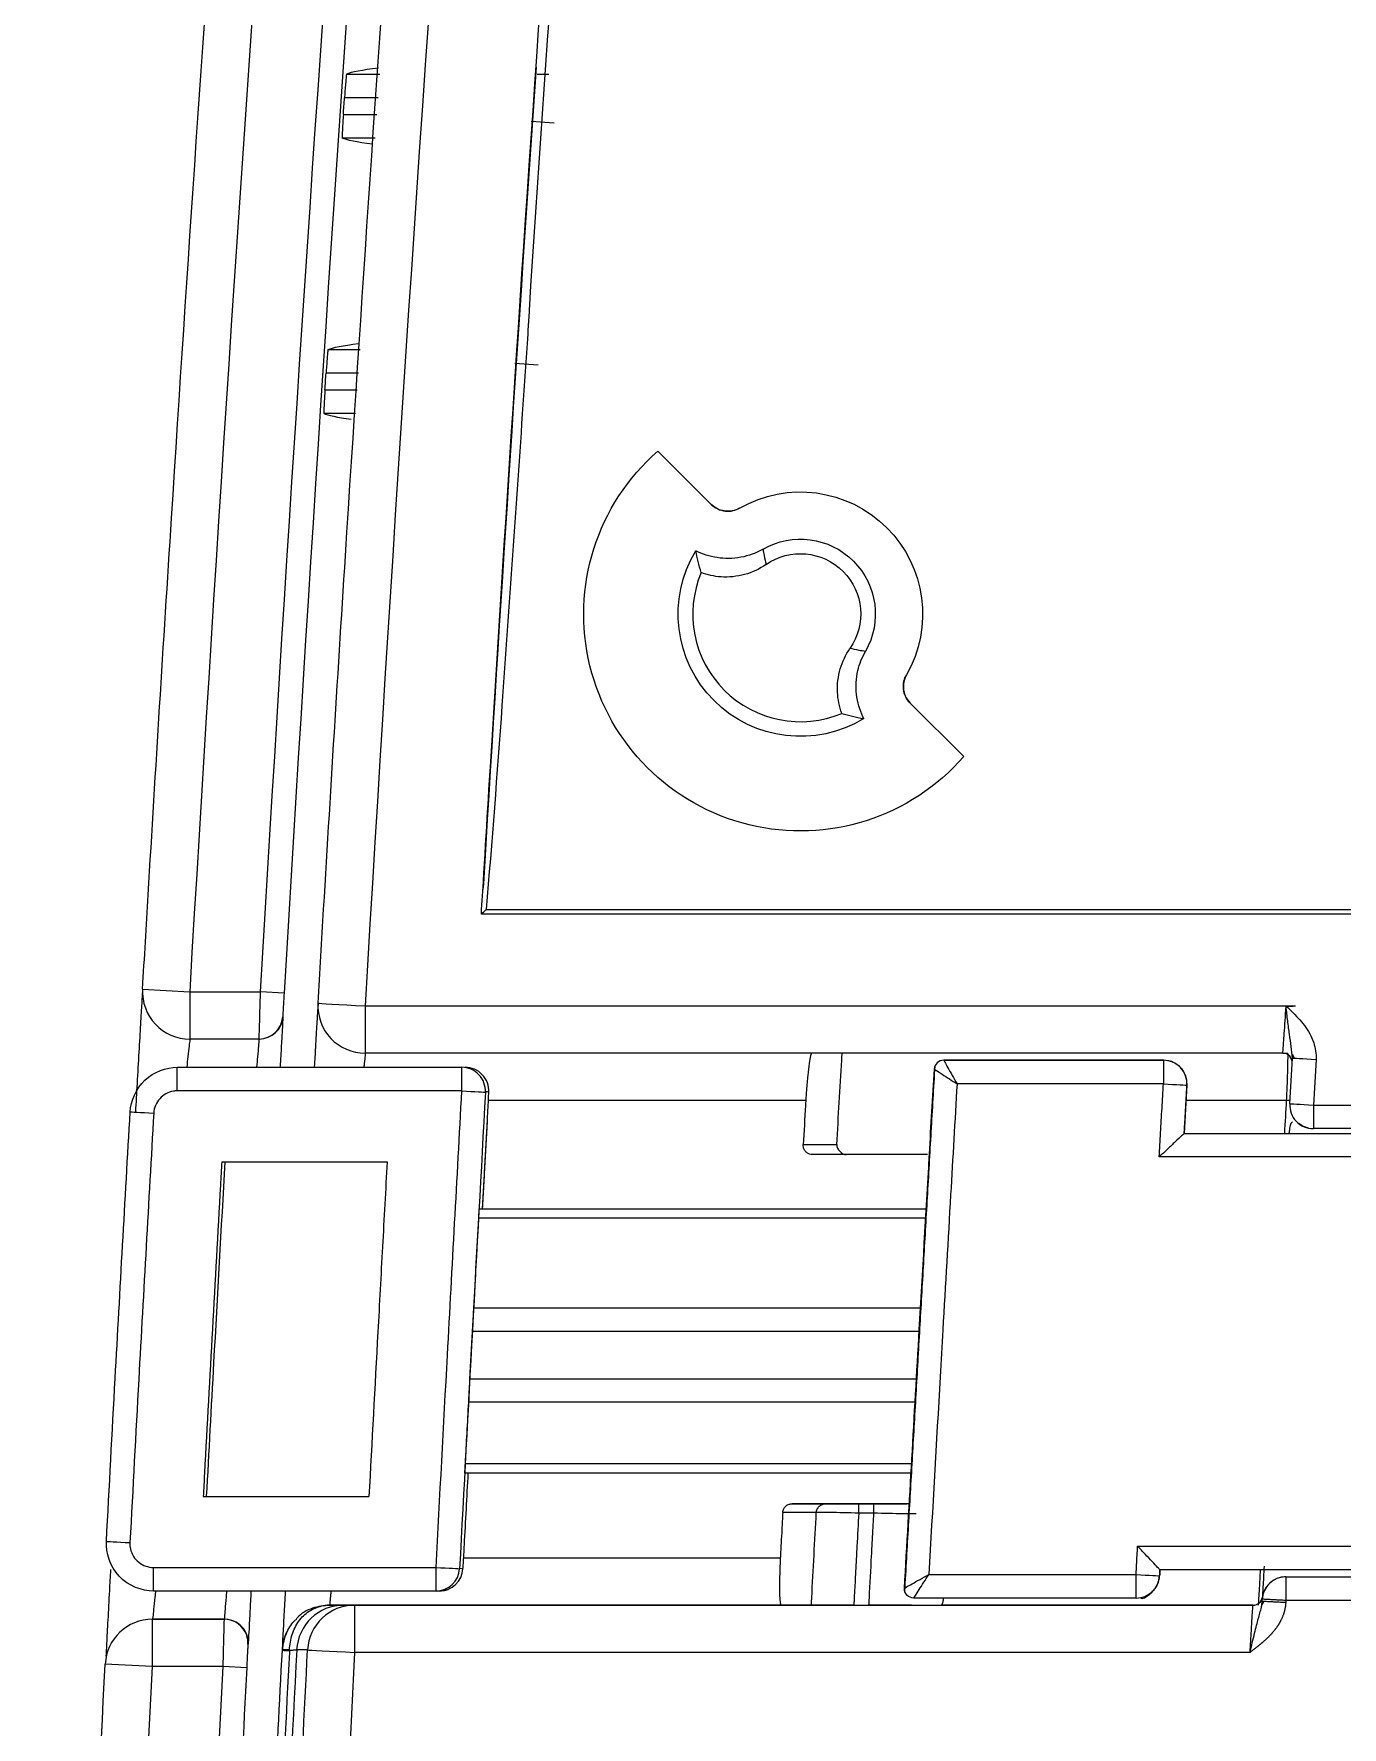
# Model space of a CAD drawing. Header units: millimetres. Extents: x 28 to 3046, y 8 to 3716.
# Drawn here: x 1564.96 to 1592.7, y 1263.14 to 1299.03 of the extents above; entities that cross this region are included whole.
import ezdxf

# ---------------------------------------------------------------- set-up
doc = ezdxf.new("R2010")
doc.units = ezdxf.units.MM
doc.layers.add('1LINE', color=7, linetype='CONTINUOUS')

msp = doc.modelspace()

# ---------------------------------------------------------------- linework, layer by layer
at = {"layer": '1LINE', "linetype": 'Continuous'}
for p, q in [((1571.592, 1298.177), (1572.297, 1298.177)), ((1575.634, 1298.177), (1575.883, 1298.177)), ((1572.261, 1297.678), (1571.548, 1297.678)), ((1571.524, 1297.322), (1572.235, 1297.322)), ((1575.504, 1297.18), (1575.992, 1297.147)), ((1572.199, 1296.822), (1571.499, 1296.822)), ((1571.199, 1292.342), (1571.878, 1292.342)), ((1575.162, 1292.049), (1575.651, 1292.017)), ((1571.842, 1291.842), (1571.157, 1291.842)), ((1571.134, 1291.486), (1571.816, 1291.486)), ((1571.781, 1290.986), (1571.11, 1290.986)), ((1578.193, 1290.19), (1579.325, 1289.059)), ((1578.193, 1290.19), (1579.324, 1289.06)), ((1583.543, 1284.845), (1584.677, 1283.713)), ((1583.544, 1284.845), (1584.677, 1283.713)), ((1567.267, 1278.786), (1568.265, 1278.727)), ((1568.265, 1278.727), (1569.767, 1278.727)), ((1568.265, 1278.727), (1568.265, 1277.727)), ((1570.267, 1278.697), (1569.767, 1278.727)), ((1571.985, 1278.427), (1591.712, 1278.427)), ((1571.985, 1278.427), (1571.985, 1277.427)), ((1569.738, 1277.727), (1568.265, 1277.727)), ((1591.442, 1277.427), (1571.985, 1277.427)), ((1591.445, 1277.427), (1591.548, 1277.427)), ((1568.002, 1277.127), (1574.035, 1277.127)), ((1568.002, 1276.627), (1568.002, 1277.127)), ((1574.035, 1276.627), (1574.035, 1277.127)), ((1584.252, 1277.277), (1588.911, 1277.277)), ((1585.549, 1277.277), (1585.227, 1277.277)), ((1588.911, 1277.277), (1586.364, 1277.277)), ((1588.911, 1277.277), (1588.911, 1276.777)), ((1574.035, 1276.627), (1568.002, 1276.627)), ((1588.911, 1276.777), (1584.535, 1276.777)), ((1589.411, 1276.748), (1589.41, 1276.748)), ((1581.328, 1276.427), (1574.6, 1276.427)), ((1591.524, 1276.427), (1589.392, 1276.427)), ((1591.59, 1276.357), (1591.591, 1276.356)), ((1591.591, 1276.356), (1591.591, 1276.356)), ((1592.09, 1276.327), (1602.242, 1276.327)), ((1592.09, 1276.327), (1592.09, 1275.827)), ((1589.351, 1275.727), (1601.542, 1275.727)), ((1602.242, 1275.827), (1592.09, 1275.827)), ((1583.207, 1275.277), (1582.884, 1275.277)), ((1601.542, 1275.227), (1588.821, 1275.227)), ((1568.946, 1275.127), (1572.451, 1275.127)), ((1574.405, 1274.127), (1583.883, 1274.127)), ((1583.871, 1273.927), (1574.393, 1273.927)), ((1574.29, 1272.027), (1583.762, 1272.027)), ((1583.735, 1271.527), (1574.262, 1271.527)), ((1574.208, 1270.527), (1583.679, 1270.527)), ((1583.648, 1270.027), (1574.181, 1270.027)), ((1574.111, 1268.727), (1583.572, 1268.727)), ((1583.56, 1268.527), (1574.1, 1268.527)), ((1568.553, 1268.027), (1572.066, 1268.027)), ((1583.523, 1267.877), (1581.04, 1267.877)), ((1582.45, 1267.877), (1582.772, 1267.877)), ((1582.45, 1267.677), (1582.45, 1267.877)), ((1582.772, 1267.677), (1582.45, 1267.677)), ((1582.772, 1267.677), (1582.772, 1267.877)), ((1588.364, 1266.977), (1601.542, 1266.977)), ((1574.074, 1266.727), (1580.788, 1266.727)), ((1567.498, 1266.527), (1573.488, 1266.527)), ((1567.498, 1266.027), (1567.498, 1266.527)), ((1573.488, 1266.027), (1573.488, 1266.527)), ((1583.936, 1266.377), (1588.332, 1266.377)), ((1588.332, 1265.877), (1588.332, 1266.377)), ((1588.831, 1266.35), (1588.831, 1266.351)), ((1601.542, 1266.477), (1588.838, 1266.477)), ((1591.507, 1266.327), (1602.242, 1266.327)), ((1591.507, 1266.327), (1591.507, 1265.827)), ((1573.488, 1266.027), (1567.498, 1266.027)), ((1588.332, 1265.877), (1583.618, 1265.877)), ((1580.805, 1265.727), (1571.231, 1265.727)), ((1571.762, 1265.727), (1590.811, 1265.727)), ((1571.762, 1265.727), (1571.762, 1264.727)), ((1582.346, 1265.727), (1582.668, 1265.727)), ((1590.812, 1265.727), (1584.209, 1265.727)), ((1590.811, 1265.727), (1590.81, 1265.727)), ((1591.507, 1265.827), (1591.504, 1265.781)), ((1602.242, 1265.827), (1591.507, 1265.827)), ((1567.473, 1265.427), (1567.473, 1264.427)), ((1567.473, 1265.427), (1569.001, 1265.427)), ((1569.007, 1265.427), (1567.479, 1265.427)), ((1567.473, 1264.427), (1566.474, 1264.479)), ((1568.975, 1264.427), (1567.473, 1264.427)), ((1569.474, 1264.401), (1568.975, 1264.427)), ((1590.747, 1264.727), (1571.762, 1264.727))]:
    msp.add_line(p, q, dxfattribs=at)
at = {"layer": '1LINE', "linetype": 'Continuous', "extrusion": (0, 0, -1)}
msp.add_arc((-1581.214, 1286.734), 1.279, 55.2833, 214.7167, dxfattribs=at)
at = {"layer": '1LINE', "linetype": 'Continuous'}
msp.add_arc((1581.214, 1286.734), 2.281, 157.3237, 292.6763, dxfattribs=at)
at = {"layer": '1LINE', "linetype": 'Continuous', "extrusion": (-3.83778e-22, -6.26758e-06, 1)}
msp.add_arc((1584.252, 1277.077, -0.008), 0.2, 90, 176.6564, dxfattribs=at)
at = {"layer": '1LINE', "linetype": 'Continuous', "extrusion": (3.83778e-22, 6.26757e-06, -1)}
msp.add_arc((-1583.618, 1266.077, 0.008), 0.2, 270, 3.246, dxfattribs=at)
at = {"layer": '1LINE', "linetype": 'Continuous', "extrusion": (0, 0, -1)}
for centre, major_axis, start_param, end_param in [((1581.214, 1286.73), (0, 4.593), 2.287607, 5.56534), ((1581.214, 1286.73), (0, 4.593), 2.287607, 5.56534), ((1581.214, 1286.732), (0, 2.591), 5.762572, 8.373684), ((1581.214, 1286.732), (0, 2.591), 5.762819, 8.373437), ((1581.214, 1286.733), (0, 1.589), 5.76205, 8.374454), ((1581.214, 1286.732), (0, 2.591), 2.59588, 5.257226)]:
    msp.add_ellipse(centre, major_axis=major_axis, ratio=1, start_param=start_param, end_param=end_param, dxfattribs=at)
at = {"layer": '1LINE', "linetype": 'Continuous'}
for centre, major_axis, ratio, start_param, end_param in [((1568.265, 1278.727), (-0.008, 1), 1, 1.503673, 3.133345), ((1571.985, 1278.427), (0.008, -1), 1, 4.645318, 6.274937), ((1571.985, 1278.427), (-0.998, 0.059), 0.000006, 0.001215, 1.570787), ((1569.738, 1278.227), (-0.004, 0.5), 1, 3.133344, 4.645469), ((1569.744, 1278.227), (-0.006, -0.5), 1, 0.011253, 1.523373), ((1591.442, 1277.227), (0.005, -0.2), 1, 1.48596, 3.11531), ((1574.035, 1276.627), (0, 0.5), 1, 4.658138, 6.283185), ((1574.107, 1276.627), (0, -0.5), 0.999964, 1.516547, 3.141593), ((1588.911, 1276.777), (-0.005, 0.5), 1, 4.643791, 6.272851), ((1592.147, 1277.295), (0.499, -0.029), 0.000006, 3.142806, 4.71237), ((1574.035, 1276.627), (0.499, -0.027), 0.000006, 4.71239, 6.282227), ((1588.911, 1276.777), (0.499, -0.029), 0.000006, 4.71239, 6.282582), ((1591.524, 1276.427), (-0.2, 0.012), 0.000006, 4.345863, 4.71239), ((1592.09, 1276.327), (0, 0.5), 1, 1.512661, 3.141593), ((1592.09, 1276.327), (0.499, -0.029), 0.000006, 3.142801, 4.71237), ((1567.503, 1276.156), (0.499, -0.029), 0.000006, 3.142795, 4.71237), ((1566.999, 1267.053), (0.499, -0.027), 0.000006, 3.142747, 4.71237), ((1573.488, 1266.527), (0.499, -0.027), 0.000006, 4.71239, 6.282227), ((1573.488, 1266.527), (0, 0.5), 1, 3.141593, 4.659159), ((1573.56, 1266.527), (0, 0.5), 0.999964, 3.141593, 4.659147), ((1588.332, 1266.377), (0.499, -0.027), 0.000006, 4.71239, 6.282578), ((1588.332, 1266.377), (-0.005, 0.5), 1, 3.131315, 4.649017), ((1591.507, 1265.827), (0, -0.5), 1, 3.141593, 4.659489), ((1591.504, 1265.827), (0, -0.5), 1, 3.369338, 4.569168), ((1591.504, 1265.827), (0, -0.5), 1, 3.141593, 3.369333), ((1590.811, 1265.927), (-0.005, 0.2), 1, 3.115253, 4.542828), ((1571.531, 1264.727), (0, -1), 0.998749, 3.141742, 4.661509), ((1571.762, 1264.727), (0, -1), 0.998749, 3.141745, 4.661517), ((1567.473, 1264.427), (0.008, -1), 1, 3.133322, 4.652317), ((1569.001, 1264.927), (0.004, -0.5), 1, 1.893212, 3.133322), ((1569.007, 1264.927), (0.006, 0.5), 1, 4.671584, 6.294468), ((1571.231, 1264.727), (-0.009, -1), 1, 4.296718, 4.668883), ((1569.001, 1264.927), (0.004, -0.5), 1, 1.510442, 1.893212), ((1570.729, 1264.745), (0.499, -0.026), 0.000541, 3.140836, 3.942181), ((1570.73, 1264.753), (-0.499, 0.026), 0.021993, 5.483323, 6.283942), ((1571.762, 1264.727), (-0.999, 0.051), 0.000006, 0.04983, 1.570788)]:
    msp.add_ellipse(centre, major_axis=major_axis, ratio=ratio, start_param=start_param, end_param=end_param, dxfattribs=at)
for points, degree in [([(1576.017, 1333.898), (1574.42, 1315.426), (1573.075, 1296.936), (1571.985, 1278.427)], 3), ([(1572.101, 1331.895), (1570.59, 1314.189), (1569.311, 1296.466), (1568.265, 1278.727)], 3), ([(1569.767, 1278.727), (1570.814, 1296.467), (1572.094, 1314.189), (1573.606, 1331.895)], 3), ([(1574.104, 1331.853), (1572.592, 1314.152), (1571.313, 1296.432), (1570.267, 1278.697)], 3), ([(1577.95, 1326.484), (1577.025, 1315.387), (1576.197, 1304.282), (1575.46, 1293.171)], 3), ([(1572.268, 1298.308), (1571.918, 1298.264), (1571.693, 1298.221), (1571.592, 1298.177)], 3), ([(1571.524, 1297.322), (1571.532, 1297.441), (1571.54, 1297.559), (1571.548, 1297.678)], 3), ([(1572.145, 1296.694), (1571.808, 1296.736), (1571.593, 1296.779), (1571.499, 1296.822)], 3), ([(1571.199, 1292.342), (1571.297, 1292.384), (1571.511, 1292.426), (1571.843, 1292.468)], 3), ([(1571.134, 1291.486), (1571.141, 1291.605), (1571.149, 1291.723), (1571.157, 1291.842)], 3), ([(1571.11, 1290.986), (1571.198, 1290.946), (1571.392, 1290.906), (1571.691, 1290.866)], 3), ([(1574.451, 1280.376), (1574.482, 1280.407), (1574.517, 1280.438), (1574.549, 1280.469)], 3), ([(1574.549, 1280.469), (1594.838, 1280.469)], 1), ([(1591.518, 1278.418), (1591.583, 1278.421), (1591.648, 1278.424), (1591.712, 1278.427)], 3), ([(1591.647, 1277.398), (1591.683, 1277.322)], 1), ([(1584.062, 1277.154), (1583.421, 1266.022)], 1), ([(1584.054, 1277.088), (1584.053, 1277.089), (1584.052, 1277.089), (1584.052, 1277.088)], 3), ([(1584.253, 1277.277), (1584.252, 1277.277), (1584.252, 1277.277), (1584.252, 1277.277)], 3), ([(1584.528, 1277.277), (1584.436, 1277.277), (1584.344, 1277.277), (1584.253, 1277.277)], 3), ([(1585.227, 1277.277), (1585.094, 1277.277), (1584.847, 1277.277), (1584.652, 1277.277), (1584.537, 1277.277), (1584.528, 1277.277)], 2), ([(1586.249, 1277.277), (1586.239, 1277.277), (1586.125, 1277.277), (1585.931, 1277.277), (1585.683, 1277.277), (1585.549, 1277.277)], 2), ([(1586.364, 1277.277), (1586.326, 1277.277), (1586.287, 1277.277), (1586.249, 1277.277)], 3), ([(1591.591, 1276.356), (1591.61, 1276.679), (1591.629, 1277.001), (1591.648, 1277.324)], 3), ([(1592.147, 1277.295), (1592.128, 1276.972), (1592.109, 1276.65), (1592.09, 1276.327)], 3), ([(1567.122, 1276.178), (1567.133, 1276.38), (1567.145, 1276.582), (1567.157, 1276.785)], 3), ([(1589.41, 1276.748), (1589.391, 1276.407), (1589.371, 1276.067), (1589.351, 1275.727)], 3), ([(1589.352, 1275.727), (1589.411, 1276.748)], 1), ([(1574.535, 1276.6), (1574.352, 1273.233), (1574.167, 1269.867), (1573.987, 1266.5)], 3), ([(1591.483, 1275.727), (1591.497, 1275.96), (1591.51, 1276.194), (1591.524, 1276.427)], 3), ([(1574.476, 1274.127), (1574.583, 1276.1)], 1), ([(1574.476, 1274.127), (1574.512, 1274.785), (1574.548, 1275.442), (1574.583, 1276.1)], 3), ([(1581.986, 1275.488), (1581.98, 1275.392), (1582.088, 1275.277), (1582.185, 1275.277)], 3), ([(1582.884, 1275.277), (1582.529, 1275.277), (1582.211, 1275.277), (1582.185, 1275.277)], 3), ([(1583.906, 1275.277), (1583.881, 1275.277), (1583.564, 1275.277), (1583.207, 1275.277)], 3), ([(1574.29, 1272.027), (1574.325, 1272.66), (1574.359, 1273.294), (1574.393, 1273.927)], 3), ([(1574.208, 1270.527), (1574.226, 1270.86), (1574.244, 1271.194), (1574.262, 1271.527)], 3), ([(1574.111, 1268.727), (1574.135, 1269.16), (1574.158, 1269.594), (1574.182, 1270.027)], 3), ([(1574.09, 1267), (1574.117, 1267.509), (1574.145, 1268.018), (1574.172, 1268.527)], 3), ([(1581.751, 1267.877), (1581.776, 1267.877), (1582.093, 1267.877), (1582.45, 1267.877)], 3), ([(1582.772, 1267.877), (1583.127, 1267.877), (1583.446, 1267.877), (1583.471, 1267.877)], 3), ([(1588.831, 1266.35), (1588.838, 1266.477)], 1), ([(1588.838, 1266.477), (1588.835, 1266.435), (1588.833, 1266.393), (1588.831, 1266.35)], 3), ([(1590.917, 1265.727), (1590.935, 1265.727), (1590.953, 1266.059), (1590.972, 1266.473)], 3), ([(1583.42, 1266.088), (1583.419, 1266.088), (1583.419, 1266.088), (1583.419, 1266.088)], 3), ([(1591.005, 1265.807), (1591.006, 1265.823), (1591.007, 1265.838), (1591.008, 1265.853)], 3), ([(1571.231, 1265.727), (1571.233, 1265.727), (1571.231, 1265.727), (1571.229, 1265.727)], 3), ([(1571.531, 1265.727), (1571.608, 1265.727), (1571.685, 1265.727), (1571.762, 1265.727)], 3), ([(1591.04, 1265.805), (1590.997, 1265.735)], 1), ([(1567.479, 1265.427), (1567.481, 1265.427), (1567.476, 1265.427), (1567.473, 1265.427)], 3), ([(1569.001, 1265.427), (1569.004, 1265.427), (1569.009, 1265.427), (1569.007, 1265.427)], 3), ([(1570.23, 1264.771), (1570.23, 1264.774), (1570.23, 1264.776), (1570.231, 1264.779)], 3), ([(1570.382, 1264.763), (1570.382, 1264.768), (1570.382, 1264.774), (1570.382, 1264.779)], 3), ([(1567.473, 1264.427), (1566.867, 1252.747), (1566.363, 1241.063), (1565.961, 1229.375)], 3), ([(1567.458, 1229.27), (1567.861, 1240.993), (1568.367, 1252.712), (1568.975, 1264.427)], 3), ([(1571.762, 1264.727), (1571.524, 1260.061), (1571.292, 1255.394), (1571.082, 1250.727)], 3)]:
    msp.add_open_spline(points, degree=degree, dxfattribs=at)
for points, degree, knots in [([(1570.987, 1278.486), (1571.026, 1279.151), (1571.066, 1279.817), (1571.265, 1283.144), (1571.43, 1285.806), (1572.279, 1299.112), (1573.043, 1309.752), (1574.237, 1324.724), (1574.596, 1329.061), (1574.97, 1333.398)], 3, [0, 0, 0, 0, 0.036325, 0.036325, 0.181625, 0.181625, 0.762861, 0.762861, 1, 1, 1, 1]), ([(1567.267, 1278.786), (1567.306, 1279.451), (1567.346, 1280.117), (1567.545, 1283.444), (1567.71, 1286.106), (1568.56, 1299.412), (1569.324, 1310.052), (1570.472, 1324.451), (1570.783, 1328.216), (1571.104, 1331.98)], 3, [0, 0, 0, 0, 0.037499, 0.037499, 0.187494, 0.187494, 0.787508, 0.787508, 1, 1, 1, 1]), ([(1574.451, 1280.376), (1574.452, 1280.407), (1574.454, 1280.438), (1574.52, 1281.514), (1574.583, 1282.558), (1575.024, 1289.736), (1575.431, 1295.867), (1576.154, 1306.082), (1576.456, 1310.167), (1577.089, 1318.397), (1577.42, 1322.541), (1577.765, 1326.684)], 3, [0, 0, 0, 0, 0.001994, 0.001994, 0.069628, 0.069628, 0.466665, 0.466665, 0.731352, 0.731352, 1, 1, 1, 1]), ([(1571.592, 1298.177), (1571.59, 1298.177), (1571.589, 1298.167), (1571.584, 1298.129), (1571.581, 1298.101), (1571.575, 1298.03), (1571.571, 1297.987), (1571.563, 1297.892), (1571.559, 1297.838), (1571.553, 1297.749), (1571.55, 1297.713), (1571.548, 1297.678)], 3, [0, 0, 0, 0, 0.215709, 0.215709, 0.431394, 0.431394, 0.647438, 0.647438, 0.863984, 0.863984, 1, 1, 1, 1]), ([(1575.611, 1298.324), (1575.233, 1292.839), (1574.877, 1287.353), (1574.523, 1281.542), (1574.504, 1281.22), (1574.484, 1280.898)], 3, [0, 0, 0, 0, 0.944514, 0.944514, 1, 1, 1, 1]), ([(1571.524, 1297.322), (1571.52, 1297.268), (1571.516, 1297.213), (1571.51, 1297.108), (1571.507, 1297.057), (1571.502, 1296.969), (1571.5, 1296.93), (1571.498, 1296.87), (1571.497, 1296.848), (1571.498, 1296.827), (1571.498, 1296.823), (1571.499, 1296.822)], 3, [0, 0, 0, 0, 0.210651, 0.210651, 0.427288, 0.427288, 0.643561, 0.643561, 0.859304, 0.859304, 1, 1, 1, 1]), ([(1575.465, 1293.171), (1575.456, 1293.038), (1575.447, 1292.904), (1575.403, 1292.239), (1575.367, 1291.707), (1575.259, 1290.111), (1575.187, 1289.047), (1575.038, 1286.919), (1574.963, 1285.855), (1574.781, 1283.35), (1574.675, 1281.908), (1574.549, 1280.469)], 3, [0, 0, 0, 0, 0.031406, 0.031406, 0.157031, 0.157031, 0.408281, 0.408281, 0.659532, 0.659532, 1, 1, 1, 1]), ([(1571.199, 1292.342), (1571.198, 1292.341), (1571.196, 1292.331), (1571.192, 1292.293), (1571.189, 1292.265), (1571.183, 1292.194), (1571.179, 1292.151), (1571.172, 1292.056), (1571.168, 1292.002), (1571.162, 1291.913), (1571.159, 1291.877), (1571.157, 1291.842)], 3, [0, 0, 0, 0, 0.215739, 0.215739, 0.431457, 0.431457, 0.647508, 0.647508, 0.864018, 0.864018, 1, 1, 1, 1]), ([(1571.134, 1291.486), (1571.13, 1291.432), (1571.127, 1291.377), (1571.12, 1291.272), (1571.118, 1291.221), (1571.113, 1291.133), (1571.111, 1291.095), (1571.109, 1291.035), (1571.109, 1291.012), (1571.109, 1290.991), (1571.11, 1290.987), (1571.11, 1290.986)], 3, [0, 0, 0, 0, 0.210604, 0.210604, 0.427191, 0.427191, 0.64344, 0.64344, 0.859203, 0.859203, 1, 1, 1, 1]), ([(1579.324, 1289.06), (1579.364, 1289.02), (1579.411, 1288.987), (1579.512, 1288.939), (1579.567, 1288.923), (1579.678, 1288.91), (1579.735, 1288.914), (1579.837, 1288.937), (1579.884, 1288.956), (1579.926, 1288.98)], 3, [0, 0, 0, 0, 0.258597, 0.258597, 0.517204, 0.517204, 0.775676, 0.775676, 1, 1, 1, 1]), ([(1579.925, 1288.979), (1579.877, 1288.952), (1579.823, 1288.932), (1579.713, 1288.912), (1579.656, 1288.911), (1579.546, 1288.928), (1579.491, 1288.946), (1579.399, 1288.995), (1579.359, 1289.025), (1579.325, 1289.059)], 3, [0, 0, 0, 0, 0.258598, 0.258598, 0.517207, 0.517207, 0.775653, 0.775653, 1, 1, 1, 1]), ([(1580.423, 1288.111), (1580.277, 1288.028), (1580.115, 1287.968), (1579.786, 1287.907), (1579.613, 1287.904), (1579.292, 1287.954), (1579.139, 1288.003), (1578.998, 1288.075)], 3, [0, 0, 0, 0, 0.340313, 0.340313, 0.680642, 0.680642, 1, 1, 1, 1]), ([(1580.423, 1288.111), (1580.429, 1288.065), (1580.437, 1288.02), (1580.457, 1287.911), (1580.47, 1287.848), (1580.486, 1287.785)], 3, [0, 0, 0, 0, 0.416379, 0.416379, 1, 1, 1, 1]), ([(1579.11, 1287.613), (1579.086, 1287.692), (1579.065, 1287.77), (1579.028, 1287.924), (1579.012, 1288), (1578.998, 1288.075)], 3, [0, 0, 0, 0, 0.506445, 0.506445, 1, 1, 1, 1]), ([(1580.486, 1287.785), (1580.348, 1287.69), (1580.192, 1287.617), (1579.869, 1287.528), (1579.698, 1287.511), (1579.388, 1287.532), (1579.244, 1287.563), (1579.11, 1287.613)], 3, [0, 0, 0, 0, 0.34983, 0.34983, 0.69999, 0.69999, 1, 1, 1, 1]), ([(1582.093, 1284.63), (1582.04, 1284.772), (1582.008, 1284.925), (1581.992, 1285.245), (1582.013, 1285.416), (1582.105, 1285.728), (1582.175, 1285.875), (1582.265, 1286.005)], 3, [0, 0, 0, 0, 0.31871, 0.31871, 0.668803, 0.668803, 1, 1, 1, 1]), ([(1582.593, 1285.942), (1582.548, 1285.949), (1582.502, 1285.956), (1582.393, 1285.976), (1582.329, 1285.99), (1582.265, 1286.005)], 3, [0, 0, 0, 0, 0.411185, 0.411185, 1, 1, 1, 1]), ([(1582.559, 1284.518), (1582.553, 1284.529), (1582.547, 1284.541), (1582.469, 1284.703), (1582.422, 1284.868), (1582.385, 1285.2), (1582.395, 1285.372), (1582.466, 1285.677), (1582.52, 1285.816), (1582.593, 1285.942)], 3, [0, 0, 0, 0, 0.026664, 0.026664, 0.364295, 0.364295, 0.704018, 0.704018, 1, 1, 1, 1]), ([(1583.543, 1284.845), (1583.504, 1284.885), (1583.47, 1284.932), (1583.422, 1285.032), (1583.406, 1285.087), (1583.394, 1285.198), (1583.397, 1285.256), (1583.421, 1285.357), (1583.439, 1285.403), (1583.463, 1285.445)], 3, [0, 0, 0, 0, 0.258832, 0.258832, 0.517688, 0.517688, 0.776196, 0.776196, 1, 1, 1, 1]), ([(1583.463, 1285.446), (1583.435, 1285.397), (1583.416, 1285.343), (1583.395, 1285.234), (1583.395, 1285.176), (1583.412, 1285.066), (1583.43, 1285.011), (1583.48, 1284.919), (1583.509, 1284.879), (1583.544, 1284.845)], 3, [0, 0, 0, 0, 0.258415, 0.258415, 0.516838, 0.516838, 0.775178, 0.775178, 1, 1, 1, 1]), ([(1582.093, 1284.63), (1582.169, 1284.607), (1582.244, 1284.587), (1582.396, 1284.55), (1582.474, 1284.534), (1582.553, 1284.519), (1582.556, 1284.518), (1582.559, 1284.518)], 3, [0, 0, 0, 0, 0.480512, 0.480512, 0.982725, 0.982725, 1, 1, 1, 1]), ([(1594.832, 1280.376), (1594.699, 1280.376), (1594.565, 1280.376), (1593.899, 1280.376), (1593.365, 1280.376), (1590.699, 1280.376), (1588.565, 1280.376), (1582.438, 1280.376), (1578.444, 1280.376), (1574.451, 1280.376)], 3, [0, 0, 0, 0, 0.019626, 0.019626, 0.098128, 0.098128, 0.412137, 0.412137, 1, 1, 1, 1]), ([(1567.157, 1276.785), (1567.17, 1277.009), (1567.183, 1277.236), (1567.207, 1277.66), (1567.219, 1277.861), (1567.239, 1278.211), (1567.248, 1278.364), (1567.262, 1278.601), (1567.267, 1278.689), (1567.272, 1278.769), (1567.273, 1278.786), (1567.273, 1278.786)], 3, [0, 0, 0, 0, 0.215323, 0.215323, 0.430706, 0.430706, 0.645977, 0.645977, 0.860912, 0.860912, 1, 1, 1, 1]), ([(1569.738, 1277.727), (1569.738, 1277.727), (1569.739, 1277.735), (1569.74, 1277.775), (1569.741, 1277.819), (1569.744, 1277.937), (1569.747, 1278.014), (1569.752, 1278.189), (1569.755, 1278.29), (1569.761, 1278.501), (1569.764, 1278.615), (1569.767, 1278.727)], 3, [0, 0, 0, 0, 0.137881, 0.137881, 0.353174, 0.353174, 0.568749, 0.568749, 0.784409, 0.784409, 1, 1, 1, 1]), ([(1570.267, 1278.697), (1570.263, 1278.641), (1570.26, 1278.585), (1570.254, 1278.479), (1570.251, 1278.428), (1570.246, 1278.341), (1570.243, 1278.303), (1570.24, 1278.243), (1570.239, 1278.222), (1570.238, 1278.202), (1570.237, 1278.198), (1570.238, 1278.197)], 3, [0, 0, 0, 0, 0.216012, 0.216012, 0.432046, 0.432046, 0.647921, 0.647921, 0.863451, 0.863451, 1, 1, 1, 1]), ([(1570.914, 1277.139), (1570.923, 1277.282), (1570.931, 1277.42), (1570.949, 1277.737), (1570.959, 1277.909), (1570.975, 1278.188), (1570.982, 1278.299), (1570.99, 1278.447), (1570.993, 1278.486), (1570.993, 1278.486)], 3, [0, 0, 0, 0, 0.183431, 0.183431, 0.455769, 0.455769, 0.727909, 0.727909, 1, 1, 1, 1]), ([(1591.442, 1277.427), (1591.444, 1277.445), (1591.448, 1277.485), (1591.473, 1277.839), (1591.498, 1278.213), (1591.511, 1278.414)], 3, [0, 0, 0, 0, 0.27672, 0.610219, 1, 1, 1, 1]), ([(1591.648, 1277.324), (1591.628, 1277.486), (1591.599, 1277.729), (1591.547, 1278.108), (1591.523, 1278.312), (1591.511, 1278.414)], 3, [0, 0, 0, 0, 0.500193, 0.750066, 1, 1, 1, 1]), ([(1591.518, 1278.418), (1591.519, 1278.417), (1591.519, 1278.417), (1591.559, 1278.388), (1591.591, 1278.351), (1591.724, 1278.221), (1591.819, 1278.122), (1591.983, 1277.902), (1592.053, 1277.779), (1592.135, 1277.536), (1592.154, 1277.414), (1592.147, 1277.295)], 3, [0, 0, 0, 0, 0.002142, 0.002142, 0.110605, 0.110605, 0.418193, 0.418193, 0.730091, 0.730091, 1, 1, 1, 1]), ([(1570.243, 1278.198), (1570.243, 1278.198), (1570.242, 1278.185), (1570.239, 1278.125), (1570.235, 1278.06), (1570.225, 1277.882), (1570.218, 1277.767), (1570.203, 1277.505), (1570.194, 1277.354), (1570.184, 1277.173), (1570.182, 1277.151), (1570.181, 1277.128)], 3, [0, 0, 0, 0, 0.170748, 0.170748, 0.434559, 0.434559, 0.698789, 0.698789, 0.963242, 0.963242, 1, 1, 1, 1]), ([(1570.238, 1278.197), (1570.238, 1278.197), (1570.238, 1278.197), (1570.239, 1278.197), (1570.24, 1278.197), (1570.243, 1278.198), (1570.245, 1278.198), (1570.243, 1278.198)], 3, [0, 0, 0, 0, 0.073533, 0.073533, 0.367663, 0.367663, 1, 1, 1, 1]), ([(1568.271, 1277.727), (1568.271, 1277.727), (1568.27, 1277.719), (1568.265, 1277.678), (1568.26, 1277.635), (1568.246, 1277.516), (1568.237, 1277.44), (1568.22, 1277.285), (1568.211, 1277.21), (1568.202, 1277.131)], 3, [0, 0, 0, 0, 0.189103, 0.189103, 0.481479, 0.481479, 0.774726, 0.774726, 1, 1, 1, 1]), ([(1569.692, 1277.131), (1569.699, 1277.21), (1569.705, 1277.285), (1569.719, 1277.44), (1569.725, 1277.516), (1569.736, 1277.635), (1569.74, 1277.678), (1569.743, 1277.719), (1569.744, 1277.727), (1569.744, 1277.727)], 3, [0, 0, 0, 0, 0.225027, 0.225027, 0.518199, 0.518199, 0.810733, 0.810733, 1, 1, 1, 1]), ([(1571.991, 1277.427), (1571.991, 1277.427), (1571.989, 1277.408), (1571.98, 1277.334), (1571.973, 1277.278), (1571.963, 1277.186), (1571.96, 1277.162), (1571.957, 1277.136)], 3, [0, 0, 0, 0, 0.429938, 0.429938, 0.860292, 0.860292, 1, 1, 1, 1]), ([(1581.457, 1277.427), (1581.449, 1277.427), (1581.44, 1277.407), (1581.42, 1277.333), (1581.41, 1277.277), (1581.39, 1277.137), (1581.379, 1277.05), (1581.36, 1276.859), (1581.351, 1276.752), (1581.337, 1276.572), (1581.332, 1276.499), (1581.328, 1276.427)], 3, [0, 0, 0, 0, 0.215489, 0.215489, 0.430946, 0.430946, 0.64683, 0.64683, 0.862773, 0.862773, 1, 1, 1, 1]), ([(1581.986, 1275.488), (1582.02, 1276.086), (1582.055, 1276.683), (1582.093, 1277.329), (1582.096, 1277.378), (1582.098, 1277.427)], 3, [0, 0, 0, 0, 0.92438, 0.92438, 1, 1, 1, 1]), ([(1591.524, 1276.427), (1591.53, 1276.566), (1591.541, 1276.839), (1591.551, 1277.17), (1591.554, 1277.387), (1591.55, 1277.414), (1591.548, 1277.427)], 3, [0, 0, 0, 0, 0.265544, 0.520689, 0.765488, 1, 1, 1, 1]), ([(1567.004, 1276.184), (1567.017, 1276.413), (1567.123, 1276.672), (1567.508, 1277.036), (1567.773, 1277.127), (1568.002, 1277.127)], 3, [0, 0, 0, 0, 0.5, 0.5, 1, 1, 1, 1]), ([(1583.42, 1266.088), (1583.525, 1267.915), (1583.63, 1269.743), (1583.806, 1272.794), (1583.876, 1274.019), (1583.948, 1275.261), (1583.949, 1275.279), (1583.984, 1275.894), (1584.019, 1276.491), (1584.054, 1277.088)], 3, [0, 0, 0, 0, 0.498313, 0.498313, 0.832246, 0.832246, 0.837073, 0.837073, 1, 1, 1, 1]), ([(1584.052, 1277.089), (1584.052, 1277.088), (1584.128, 1277.04), (1584.315, 1276.919), (1584.425, 1276.848), (1584.535, 1276.777)], 3, [0, 0, 0, 0, 0.5, 0.5, 1, 1, 1, 1]), ([(1584.252, 1277.277), (1584.257, 1277.269), (1584.267, 1277.252), (1584.359, 1277.087), (1584.466, 1276.899), (1584.535, 1276.777)], 3, [0, 0, 0, 0, 0.238611, 0.502926, 1, 1, 1, 1]), ([(1589.411, 1276.748), (1589.412, 1276.788), (1589.409, 1276.866), (1589.374, 1276.977), (1589.32, 1277.072), (1589.225, 1277.177), (1589.1, 1277.244), (1589.033, 1277.271), (1589.007, 1277.268)], 3, [0, 0, 0, 0, 0.085433, 0.176757, 0.276826, 0.38846, 0.656486, 1, 1, 1, 1]), ([(1568.002, 1276.627), (1567.975, 1276.627), (1567.947, 1276.625), (1567.865, 1276.611), (1567.811, 1276.592), (1567.713, 1276.539), (1567.668, 1276.503), (1567.593, 1276.42), (1567.562, 1276.371), (1567.519, 1276.268), (1567.506, 1276.212), (1567.503, 1276.156)], 3, [0, 0, 0, 0, 0.107505, 0.107505, 0.330629, 0.330629, 0.553753, 0.553753, 0.776876, 0.776876, 1, 1, 1, 1]), ([(1573.488, 1266.527), (1573.568, 1268.027), (1573.65, 1269.527), (1573.782, 1271.961), (1573.833, 1272.894), (1573.934, 1274.761), (1573.985, 1275.694), (1574.035, 1276.627)], 3, [0, 0, 0, 0, 0.445609, 0.445609, 0.722804, 0.722804, 1, 1, 1, 1]), ([(1584.535, 1276.777), (1584.489, 1275.994), (1584.444, 1275.211), (1584.344, 1273.473), (1584.289, 1272.518), (1584.215, 1271.231), (1584.196, 1270.898), (1584.097, 1269.169), (1584.017, 1267.773), (1583.936, 1266.377)], 3, [0, 0, 0, 0, 0.22584, 0.22584, 0.501293, 0.501293, 0.597288, 0.597288, 1, 1, 1, 1]), ([(1588.821, 1275.227), (1588.831, 1275.399), (1588.841, 1275.57), (1588.861, 1275.914), (1588.871, 1276.087), (1588.891, 1276.432), (1588.901, 1276.604), (1588.911, 1276.777)], 3, [0, 0, 0, 0, 0.332316, 0.332316, 0.666158, 0.666158, 1, 1, 1, 1]), ([(1574.606, 1276.6), (1574.588, 1276.603), (1574.567, 1276.607), (1574.533, 1276.612), (1574.537, 1276.604), (1574.535, 1276.6)], 3, [0, 0, 0, 0, 0.5, 0.5, 1, 1, 1, 1]), ([(1574.583, 1276.1), (1574.586, 1276.156), (1574.589, 1276.213), (1574.595, 1276.318), (1574.597, 1276.369), (1574.602, 1276.456), (1574.603, 1276.494), (1574.606, 1276.554), (1574.606, 1276.576), (1574.607, 1276.596), (1574.607, 1276.6), (1574.606, 1276.6)], 3, [0, 0, 0, 0, 0.215287, 0.215287, 0.430586, 0.430586, 0.645692, 0.645692, 0.860475, 0.860475, 1, 1, 1, 1]), ([(1581.328, 1276.427), (1581.326, 1276.391), (1581.324, 1276.356), (1581.306, 1276.043), (1581.29, 1275.766), (1581.274, 1275.488)], 3, [0, 0, 0, 0, 0.11336, 0.11336, 1, 1, 1, 1]), ([(1566.499, 1267.08), (1566.561, 1268.232), (1566.623, 1269.383), (1566.738, 1271.476), (1566.79, 1272.418), (1566.896, 1274.301), (1566.949, 1275.243), (1567.004, 1276.184)], 3, [0, 0, 0, 0, 0.379391, 0.379391, 0.689696, 0.689696, 1, 1, 1, 1]), ([(1567.503, 1276.156), (1567.449, 1275.214), (1567.395, 1274.273), (1567.289, 1272.39), (1567.237, 1271.449), (1567.122, 1269.356), (1567.06, 1268.205), (1566.999, 1267.053)], 3, [0, 0, 0, 0, 0.310304, 0.310304, 0.620609, 0.620609, 1, 1, 1, 1]), ([(1591.645, 1275.968), (1591.64, 1275.966), (1591.629, 1275.959), (1591.614, 1275.937), (1591.599, 1275.895), (1591.587, 1275.834), (1591.578, 1275.775), (1591.574, 1275.737), (1591.573, 1275.728)], 3, [0, 0, 0, 0, 0.103295, 0.279214, 0.472506, 0.686489, 0.92474, 1, 1, 1, 1]), ([(1591.985, 1275.838), (1591.926, 1275.851), (1591.857, 1275.879), (1591.793, 1275.925), (1591.779, 1275.937)], 3, [0, 0, 0, 0, 0.771264, 1, 1, 1, 1]), ([(1589.351, 1275.727), (1589.338, 1275.714), (1589.311, 1275.69), (1589.163, 1275.549), (1588.998, 1275.394), (1588.88, 1275.283), (1588.821, 1275.227)], 3, [0, 0, 0, 0, 0.248257, 0.498236, 0.748964, 1, 1, 1, 1]), ([(1581.474, 1275.277), (1581.452, 1275.277), (1581.429, 1275.281), (1581.386, 1275.296), (1581.366, 1275.307), (1581.331, 1275.335), (1581.316, 1275.352), (1581.292, 1275.39), (1581.283, 1275.412), (1581.274, 1275.451), (1581.273, 1275.47), (1581.274, 1275.488)], 3, [0, 0, 0, 0, 0.207955, 0.207955, 0.415924, 0.415924, 0.623665, 0.623665, 0.830917, 0.830917, 1, 1, 1, 1]), ([(1581.274, 1275.488), (1581.283, 1275.488), (1581.293, 1275.488), (1581.339, 1275.488), (1581.376, 1275.488), (1581.563, 1275.488), (1581.712, 1275.488), (1581.903, 1275.488), (1581.944, 1275.488), (1581.986, 1275.488)], 3, [0, 0, 0, 0, 0.039263, 0.039263, 0.196316, 0.196316, 0.824527, 0.824527, 1, 1, 1, 1]), ([(1582.185, 1275.277), (1582.082, 1275.277), (1581.978, 1275.277), (1581.742, 1275.277), (1581.608, 1275.277), (1581.474, 1275.277)], 3, [0, 0, 0, 0, 0.435783, 0.435783, 1, 1, 1, 1]), ([(1568.946, 1275.127), (1568.936, 1274.96), (1568.927, 1274.794), (1568.86, 1273.61), (1568.802, 1272.594), (1568.69, 1270.56), (1568.634, 1269.544), (1568.57, 1268.36), (1568.562, 1268.194), (1568.553, 1268.027)], 3, [0, 0, 0, 0, 0.070429, 0.070429, 0.500006, 0.500006, 0.929584, 0.929584, 1, 1, 1, 1]), ([(1568.625, 1268.027), (1568.676, 1268.975), (1568.728, 1269.922), (1568.858, 1272.289), (1568.938, 1273.708), (1569.019, 1275.127)], 3, [0, 0, 0, 0, 0.40037, 0.40037, 1, 1, 1, 1]), ([(1572.451, 1275.127), (1572.419, 1274.525), (1572.386, 1273.924), (1572.32, 1272.72), (1572.288, 1272.119), (1572.192, 1270.354), (1572.129, 1269.19), (1572.066, 1268.027)], 3, [0, 0, 0, 0, 0.254222, 0.254222, 0.508445, 0.508445, 1, 1, 1, 1]), ([(1574.393, 1273.927), (1574.395, 1273.949), (1574.396, 1273.972), (1574.398, 1274.014), (1574.399, 1274.035), (1574.401, 1274.07), (1574.402, 1274.085), (1574.403, 1274.109), (1574.404, 1274.117), (1574.404, 1274.125), (1574.404, 1274.127), (1574.405, 1274.127)], 3, [0, 0, 0, 0, 0.21641, 0.21641, 0.432828, 0.432828, 0.649111, 0.649111, 0.865093, 0.865093, 1, 1, 1, 1]), ([(1574.262, 1271.527), (1574.265, 1271.583), (1574.268, 1271.64), (1574.274, 1271.746), (1574.277, 1271.796), (1574.282, 1271.883), (1574.284, 1271.922), (1574.287, 1271.981), (1574.288, 1272.003), (1574.289, 1272.023), (1574.29, 1272.027), (1574.29, 1272.027)], 3, [0, 0, 0, 0, 0.215944, 0.215944, 0.431897, 0.431897, 0.647713, 0.647713, 0.863227, 0.863227, 1, 1, 1, 1]), ([(1574.181, 1270.027), (1574.181, 1270.027), (1574.182, 1270.037), (1574.183, 1270.074), (1574.185, 1270.101), (1574.189, 1270.171), (1574.191, 1270.214), (1574.196, 1270.309), (1574.199, 1270.362), (1574.204, 1270.453), (1574.206, 1270.49), (1574.208, 1270.527)], 3, [0, 0, 0, 0, 0.214543, 0.214543, 0.429077, 0.429077, 0.643746, 0.643746, 0.858716, 0.858716, 1, 1, 1, 1]), ([(1574.1, 1268.527), (1574.1, 1268.527), (1574.101, 1268.531), (1574.101, 1268.546), (1574.102, 1268.557), (1574.103, 1268.585), (1574.104, 1268.602), (1574.106, 1268.64), (1574.107, 1268.661), (1574.109, 1268.697), (1574.11, 1268.712), (1574.111, 1268.727)], 3, [0, 0, 0, 0, 0.211881, 0.211881, 0.427137, 0.427137, 0.642527, 0.642527, 0.858221, 0.858221, 1, 1, 1, 1]), ([(1580.84, 1267.688), (1580.833, 1267.567), (1580.827, 1267.447), (1580.811, 1267.143), (1580.801, 1266.96), (1580.79, 1266.76), (1580.789, 1266.743), (1580.788, 1266.727)], 3, [0, 0, 0, 0, 0.375632, 0.375632, 0.948308, 0.948308, 1, 1, 1, 1]), ([(1580.84, 1267.688), (1580.841, 1267.71), (1580.846, 1267.732), (1580.863, 1267.774), (1580.875, 1267.793), (1580.905, 1267.827), (1580.923, 1267.841), (1580.962, 1267.863), (1580.984, 1267.87), (1581.017, 1267.876), (1581.029, 1267.877), (1581.04, 1267.877)], 3, [0, 0, 0, 0, 0.221893, 0.221893, 0.443768, 0.443768, 0.665916, 0.665916, 0.888597, 0.888597, 1, 1, 1, 1]), ([(1581.551, 1267.688), (1581.542, 1267.688), (1581.533, 1267.688), (1581.486, 1267.688), (1581.449, 1267.688), (1581.263, 1267.688), (1581.114, 1267.688), (1580.923, 1267.688), (1580.881, 1267.688), (1580.84, 1267.688)], 3, [0, 0, 0, 0, 0.039263, 0.039263, 0.196315, 0.196315, 0.824523, 0.824523, 1, 1, 1, 1]), ([(1581.04, 1267.877), (1581.174, 1267.877), (1581.308, 1267.877), (1581.545, 1267.877), (1581.648, 1267.877), (1581.751, 1267.877)], 3, [0, 0, 0, 0, 0.56672, 0.56672, 1, 1, 1, 1]), ([(1581.447, 1265.727), (1581.449, 1265.761), (1581.451, 1265.796), (1581.453, 1265.847), (1581.454, 1265.863), (1581.487, 1266.483), (1581.519, 1267.085), (1581.551, 1267.688)], 3, [0, 0, 0, 0, 0.052695, 0.052695, 0.078103, 0.078103, 1, 1, 1, 1]), ([(1582.45, 1267.677), (1582.245, 1267.682), (1582.009, 1267.688), (1581.663, 1267.694), (1581.566, 1267.693), (1581.551, 1267.688)], 3, [0, 0, 0, 0, 0.5, 0.5, 1, 1, 1, 1]), ([(1582.45, 1267.677), (1582.437, 1267.444), (1582.425, 1267.211), (1582.41, 1266.93), (1582.407, 1266.881), (1582.396, 1266.661), (1582.387, 1266.49), (1582.37, 1266.172), (1582.362, 1266.024), (1582.353, 1265.854), (1582.352, 1265.83), (1582.349, 1265.78), (1582.347, 1265.754), (1582.346, 1265.727)], 3, [0, 0, 0, 0, 0.358319, 0.358319, 0.433182, 0.433182, 0.696099, 0.696099, 0.923083, 0.923083, 0.959015, 0.959015, 1, 1, 1, 1]), ([(1582.668, 1265.727), (1582.671, 1265.777), (1582.673, 1265.827), (1582.692, 1266.176), (1582.708, 1266.476), (1582.726, 1266.824), (1582.729, 1266.873), (1582.741, 1267.092), (1582.75, 1267.263), (1582.763, 1267.515), (1582.768, 1267.596), (1582.772, 1267.677)], 3, [0, 0, 0, 0, 0.076918, 0.076918, 0.537804, 0.537804, 0.612689, 0.612689, 0.875522, 0.875522, 1, 1, 1, 1]), ([(1583.67, 1267.666), (1583.656, 1267.661), (1583.559, 1267.66), (1583.213, 1267.666), (1582.977, 1267.672), (1582.772, 1267.677)], 3, [0, 0, 0, 0, 0.5, 0.5, 1, 1, 1, 1]), ([(1567.498, 1266.027), (1567.256, 1266.027), (1566.97, 1266.131), (1566.575, 1266.547), (1566.487, 1266.838), (1566.499, 1267.08)], 3, [0, 0, 0, 0, 0.5, 0.5, 1, 1, 1, 1]), ([(1566.999, 1267.053), (1566.996, 1267.008), (1567, 1266.962), (1567.022, 1266.863), (1567.044, 1266.809), (1567.104, 1266.714), (1567.142, 1266.671), (1567.229, 1266.602), (1567.28, 1266.574), (1567.385, 1266.537), (1567.442, 1266.527), (1567.498, 1266.527)], 3, [0, 0, 0, 0, 0.168521, 0.168521, 0.376391, 0.376391, 0.58426, 0.58426, 0.79213, 0.79213, 1, 1, 1, 1]), ([(1574.059, 1266.5), (1574.059, 1266.5), (1574.06, 1266.51), (1574.063, 1266.547), (1574.065, 1266.575), (1574.07, 1266.645), (1574.072, 1266.687), (1574.078, 1266.782), (1574.081, 1266.835), (1574.086, 1266.926), (1574.088, 1266.963), (1574.09, 1267)], 3, [0, 0, 0, 0, 0.214632, 0.214632, 0.429242, 0.429242, 0.644021, 0.644021, 0.859094, 0.859094, 1, 1, 1, 1]), ([(1588.332, 1266.377), (1588.333, 1266.41), (1588.335, 1266.444), (1588.339, 1266.511), (1588.341, 1266.545), (1588.349, 1266.712), (1588.356, 1266.844), (1588.364, 1266.977)], 3, [0, 0, 0, 0, 0.166798, 0.166798, 0.337005, 0.337005, 1, 1, 1, 1]), ([(1588.838, 1266.477), (1588.827, 1266.488), (1588.805, 1266.512), (1588.674, 1266.649), (1588.55, 1266.78), (1588.444, 1266.892), (1588.39, 1266.949), (1588.364, 1266.977)], 3, [0, 0, 0, 0, 0.248493, 0.498298, 0.748724, 0.874263, 1, 1, 1, 1]), ([(1580.788, 1266.727), (1580.782, 1266.615), (1580.778, 1266.502), (1580.772, 1266.291), (1580.77, 1266.191), (1580.771, 1266.016), (1580.773, 1265.94), (1580.78, 1265.821), (1580.785, 1265.777), (1580.795, 1265.735), (1580.8, 1265.727), (1580.805, 1265.727)], 3, [0, 0, 0, 0, 0.21434, 0.21434, 0.428707, 0.428707, 0.642726, 0.642726, 0.856766, 0.856766, 1, 1, 1, 1]), ([(1566.586, 1266.48), (1566.578, 1266.331), (1566.57, 1266.182), (1566.551, 1265.819), (1566.54, 1265.606), (1566.519, 1265.227), (1566.51, 1265.056), (1566.497, 1264.806), (1566.492, 1264.714), (1566.488, 1264.643)], 3, [0, 0, 0, 0, 0.190813, 0.190813, 0.481295, 0.481295, 0.771449, 0.771449, 1, 1, 1, 1]), ([(1573.987, 1266.5), (1573.99, 1266.504), (1573.986, 1266.511), (1574.02, 1266.506), (1574.04, 1266.503), (1574.059, 1266.5)], 3, [0, 0, 0, 0, 0.5, 0.5, 1, 1, 1, 1]), ([(1583.419, 1266.088), (1583.428, 1266.094), (1583.448, 1266.104), (1583.58, 1266.178), (1583.748, 1266.272), (1583.873, 1266.342), (1583.936, 1266.377)], 3, [0, 0, 0, 0, 0.249612, 0.499164, 0.748909, 1, 1, 1, 1]), ([(1583.618, 1265.877), (1583.618, 1265.877), (1583.671, 1265.96), (1583.794, 1266.154), (1583.866, 1266.266), (1583.936, 1266.377)], 3, [0, 0, 0, 0, 0.500353, 0.500353, 1, 1, 1, 1]), ([(1588.422, 1265.885), (1588.461, 1265.845), (1588.552, 1265.896), (1588.718, 1266.054), (1588.775, 1266.137), (1588.81, 1266.223), (1588.826, 1266.296), (1588.83, 1266.332), (1588.831, 1266.35)], 3, [0, 0, 0, 0, 0.644962, 0.75457, 0.847559, 0.927587, 0.964414, 1, 1, 1, 1]), ([(1588.831, 1266.35), (1588.831, 1266.35), (1588.831, 1266.35), (1588.831, 1266.35), (1588.831, 1266.35), (1588.831, 1266.35), (1588.831, 1266.35), (1588.831, 1266.35), (1588.831, 1266.35), (1588.831, 1266.35)], 3, [0, 0, 0, 0, 0.217481, 0.217481, 0.652178, 0.652178, 0.787073, 0.787073, 1, 1, 1, 1]), ([(1591.016, 1265.916), (1591.017, 1265.929), (1591.018, 1265.943), (1591.021, 1266.001), (1591.025, 1266.054), (1591.032, 1266.177), (1591.036, 1266.247), (1591.044, 1266.396), (1591.048, 1266.475), (1591.053, 1266.554)], 3, [0, 0, 0, 0, 0.113549, 0.113549, 0.409058, 0.409058, 0.704573, 0.704573, 1, 1, 1, 1]), ([(1567.543, 1266.04), (1567.538, 1265.99), (1567.533, 1265.941), (1567.518, 1265.801), (1567.509, 1265.715), (1567.494, 1265.576), (1567.488, 1265.52), (1567.481, 1265.446), (1567.479, 1265.427), (1567.479, 1265.427)], 3, [0, 0, 0, 0, 0.138765, 0.138765, 0.426294, 0.426294, 0.713262, 0.713262, 1, 1, 1, 1]), ([(1569.007, 1265.427), (1569.007, 1265.427), (1569.008, 1265.446), (1569.014, 1265.52), (1569.018, 1265.576), (1569.029, 1265.715), (1569.036, 1265.801), (1569.047, 1265.935), (1569.05, 1265.977), (1569.054, 1266.02)], 3, [0, 0, 0, 0, 0.292172, 0.292172, 0.584435, 0.584435, 0.877038, 0.877038, 1, 1, 1, 1]), ([(1569.565, 1266.022), (1569.557, 1265.875), (1569.55, 1265.732), (1569.535, 1265.462), (1569.529, 1265.333), (1569.518, 1265.124), (1569.513, 1265.041), (1569.507, 1264.93), (1569.506, 1264.901), (1569.506, 1264.901)], 3, [0, 0, 0, 0, 0.231822, 0.231822, 0.487984, 0.487984, 0.743979, 0.743979, 1, 1, 1, 1]), ([(1570.232, 1264.779), (1570.232, 1264.779), (1570.233, 1264.795), (1570.237, 1264.876), (1570.242, 1264.963), (1570.254, 1265.201), (1570.262, 1265.354), (1570.279, 1265.677), (1570.288, 1265.844), (1570.298, 1266.021)], 3, [0, 0, 0, 0, 0.185234, 0.185234, 0.471102, 0.471102, 0.757387, 0.757387, 1, 1, 1, 1]), ([(1571.261, 1266.018), (1571.256, 1265.965), (1571.251, 1265.918), (1571.24, 1265.819), (1571.236, 1265.775), (1571.232, 1265.735), (1571.231, 1265.727), (1571.231, 1265.727)], 3, [0, 0, 0, 0, 0.2887, 0.2887, 0.720383, 0.720383, 1, 1, 1, 1]), ([(1573.56, 1266.027), (1573.544, 1266.027), (1573.528, 1266.027), (1573.496, 1266.027), (1573.492, 1266.027), (1573.489, 1266.027), (1573.489, 1266.027), (1573.488, 1266.027)], 3, [0, 0, 0, 0, 0.41539, 0.41539, 0.83079, 0.83079, 1, 1, 1, 1]), ([(1573.648, 1266.035), (1573.68, 1266.041), (1573.727, 1266.055), (1573.766, 1266.076), (1573.78, 1266.085)], 3, [0, 0, 0, 0, 0.622525, 1, 1, 1, 1]), ([(1584.209, 1265.727), (1584.217, 1265.727), (1584.226, 1265.746), (1584.24, 1265.805), (1584.246, 1265.832), (1584.251, 1265.864)], 3, [0, 0, 0, 0, 0.637969, 0.637969, 1, 1, 1, 1]), ([(1591.008, 1265.852), (1591.008, 1265.854), (1591.008, 1265.859), (1591.008, 1265.872), (1591.009, 1265.894), (1591.009, 1265.897), (1591.009, 1265.898)], 3, [0, 0, 0, 0, 0.061341, 0.194644, 0.499848, 1, 1, 1, 1]), ([(1570.382, 1264.779), (1570.387, 1264.89), (1570.406, 1265.002), (1570.472, 1265.208), (1570.52, 1265.305), (1570.64, 1265.471), (1570.714, 1265.543), (1570.878, 1265.651), (1570.971, 1265.69), (1571.118, 1265.721), (1571.17, 1265.726), (1571.225, 1265.727), (1571.227, 1265.727), (1571.229, 1265.727)], 3, [0, 0, 0, 0, 0.219763, 0.219763, 0.439536, 0.439536, 0.659064, 0.659064, 0.878994, 0.878994, 0.99521, 0.99521, 1, 1, 1, 1]), ([(1571.229, 1265.727), (1571.102, 1265.725), (1570.867, 1265.676), (1570.609, 1265.548), (1570.524, 1265.428), (1570.514, 1265.412)], 3, [0, 0, 0, 0, 0.453543, 0.929793, 1, 1, 1, 1]), ([(1571.229, 1265.727), (1571.308, 1265.727), (1571.373, 1265.727), (1571.486, 1265.727), (1571.523, 1265.727), (1571.531, 1265.727)], 3, [0, 0, 0, 0, 0.435007, 0.435007, 1, 1, 1, 1]), ([(1581.447, 1265.727), (1581.351, 1265.727), (1581.256, 1265.727), (1581.042, 1265.727), (1580.924, 1265.727), (1580.805, 1265.727)], 3, [0, 0, 0, 0, 0.446964, 0.446964, 1, 1, 1, 1]), ([(1582.346, 1265.727), (1582.245, 1265.727), (1582.143, 1265.727), (1581.952, 1265.727), (1581.861, 1265.727), (1581.704, 1265.727), (1581.635, 1265.727), (1581.528, 1265.727), (1581.489, 1265.727), (1581.457, 1265.727), (1581.45, 1265.727), (1581.447, 1265.727)], 3, [0, 0, 0, 0, 0.22532, 0.22532, 0.450649, 0.450649, 0.675838, 0.675838, 0.900724, 0.900724, 1, 1, 1, 1]), ([(1583.567, 1265.727), (1583.56, 1265.727), (1583.536, 1265.727), (1583.456, 1265.727), (1583.399, 1265.727), (1583.263, 1265.727), (1583.181, 1265.727), (1583.003, 1265.727), (1582.905, 1265.727), (1582.76, 1265.727), (1582.714, 1265.727), (1582.668, 1265.727)], 3, [0, 0, 0, 0, 0.224576, 0.224576, 0.449142, 0.449142, 0.673871, 0.673871, 0.89891, 0.89891, 1, 1, 1, 1]), ([(1583.567, 1265.727), (1583.663, 1265.727), (1583.758, 1265.727), (1583.972, 1265.727), (1584.09, 1265.727), (1584.209, 1265.727)], 3, [0, 0, 0, 0, 0.446821, 0.446821, 1, 1, 1, 1]), ([(1590.747, 1264.727), (1590.78, 1264.865), (1590.827, 1265.067), (1590.895, 1265.341), (1590.947, 1265.52), (1590.985, 1265.665), (1590.999, 1265.743), (1591.004, 1265.785), (1591.005, 1265.8), (1591.005, 1265.805)], 3, [0, 0, 0, 0, 0.342729, 0.49923, 0.749295, 0.875181, 0.952643, 0.984945, 1, 1, 1, 1]), ([(1591.504, 1265.781), (1591.494, 1265.594), (1591.405, 1265.413), (1591.345, 1265.291), (1591.248, 1265.173), (1591.153, 1265.058), (1591.011, 1264.936), (1590.925, 1264.862), (1590.747, 1264.727)], 2, [0, 0, 0, 0.285714, 0.285714, 0.5, 0.5, 0.75, 0.75, 1, 1, 1]), ([(1590.747, 1264.727), (1590.757, 1264.886), (1590.775, 1265.185), (1590.795, 1265.515), (1590.808, 1265.697), (1590.81, 1265.717), (1590.811, 1265.727)], 3, [0, 0, 0, 0, 0.302555, 0.570173, 0.802692, 1, 1, 1, 1]), ([(1568.975, 1264.427), (1568.977, 1264.501), (1568.979, 1264.575), (1568.983, 1264.757), (1568.986, 1264.863), (1568.991, 1265.053), (1568.993, 1265.138), (1568.997, 1265.278), (1568.998, 1265.334), (1569, 1265.407), (1569.001, 1265.427), (1569.001, 1265.427)], 3, [0, 0, 0, 0, 0.141298, 0.141298, 0.356559, 0.356559, 0.5716, 0.5716, 0.786574, 0.786574, 1, 1, 1, 1]), ([(1570.231, 1264.779), (1570.236, 1264.885), (1570.259, 1264.992), (1570.336, 1265.188), (1570.39, 1265.28), (1570.472, 1265.381), (1570.489, 1265.4), (1570.508, 1265.419)], 3, [0, 0, 0, 0, 0.448059, 0.448059, 0.889547, 0.889547, 1, 1, 1, 1]), ([(1568.794, 1232.093), (1568.818, 1232.759), (1568.842, 1233.426), (1568.965, 1236.758), (1569.068, 1239.423), (1569.394, 1247.418), (1569.633, 1252.748), (1570.001, 1260.308), (1570.114, 1262.539), (1570.23, 1264.771)], 3, [0, 0, 0, 0, 0.061159, 0.061159, 0.305796, 0.305796, 0.795074, 0.795074, 1, 1, 1, 1]), ([(1570.534, 1264.778), (1570.349, 1261.153), (1570.166, 1257.527), (1569.935, 1252.57), (1569.874, 1251.238), (1569.8, 1249.573), (1569.785, 1249.241), (1569.522, 1243.3), (1569.3, 1237.692), (1569.096, 1232.082)], 3, [0, 0, 0, 0, 0.332746, 0.332746, 0.454936, 0.454936, 0.485484, 0.485484, 1, 1, 1, 1]), ([(1569.5, 1264.901), (1569.5, 1264.901), (1569.5, 1264.891), (1569.498, 1264.854), (1569.496, 1264.826), (1569.493, 1264.757), (1569.49, 1264.714), (1569.485, 1264.619), (1569.483, 1264.566), (1569.478, 1264.475), (1569.476, 1264.438), (1569.474, 1264.401)], 3, [0, 0, 0, 0, 0.212796, 0.212796, 0.42788, 0.42788, 0.643082, 0.643082, 0.858551, 0.858551, 1, 1, 1, 1]), ([(1569.506, 1264.901), (1569.506, 1264.901), (1569.507, 1264.901), (1569.508, 1264.901), (1569.508, 1264.901), (1569.505, 1264.901), (1569.503, 1264.901), (1569.5, 1264.901)], 3, [0, 0, 0, 0, 0.073532, 0.073532, 0.367661, 0.367661, 1, 1, 1, 1]), ([(1570.084, 1250.772), (1570.114, 1251.438), (1570.145, 1252.104), (1570.298, 1255.434), (1570.427, 1258.097), (1570.628, 1262.1), (1570.697, 1263.439), (1570.765, 1264.778)], 3, [0, 0, 0, 0, 0.142627, 0.142627, 0.713138, 0.713138, 1, 1, 1, 1]), ([(1570.534, 1264.778), (1570.531, 1264.778), (1570.519, 1264.776), (1570.477, 1264.772), (1570.447, 1264.769), (1570.401, 1264.765), (1570.392, 1264.764), (1570.382, 1264.763)], 3, [0, 0, 0, 0, 0.445367, 0.445367, 0.890573, 0.890573, 1, 1, 1, 1]), ([(1570.765, 1264.778), (1570.732, 1264.778), (1570.698, 1264.778), (1570.621, 1264.778), (1570.578, 1264.778), (1570.534, 1264.778)], 3, [0, 0, 0, 0, 0.43283, 0.43283, 1, 1, 1, 1]), ([(1564.961, 1229.409), (1564.984, 1230.076), (1565.008, 1230.742), (1565.126, 1234.073), (1565.225, 1236.738), (1565.66, 1247.763), (1566.041, 1256.122), (1566.474, 1264.479)], 3, [0, 0, 0, 0, 0.056976, 0.056976, 0.28488, 0.28488, 1, 1, 1, 1]), ([(1570.382, 1264.763), (1570.381, 1264.751), (1570.381, 1264.74), (1570.311, 1263.397), (1570.243, 1262.065), (1569.909, 1255.407), (1569.664, 1250.079), (1569.261, 1240.53), (1569.097, 1236.309), (1568.945, 1232.088)], 3, [0, 0, 0, 0, 0.001056, 0.001056, 0.123354, 0.123354, 0.612552, 0.612552, 1, 1, 1, 1]), ([(1569.474, 1264.401), (1569.457, 1264.068), (1569.44, 1263.735), (1569.354, 1262.071), (1569.287, 1260.739), (1568.958, 1254.08), (1568.716, 1248.752), (1568.299, 1238.701), (1568.12, 1233.977), (1567.957, 1229.252)], 3, [0, 0, 0, 0, 0.028424, 0.028424, 0.142119, 0.142119, 0.596906, 0.596906, 1, 1, 1, 1])]:
    msp.add_open_spline(points, degree=degree, knots=knots, dxfattribs=at)
for points, weights in [([(1581.551, 1267.688), (1581.562, 1267.877), (1581.751, 1267.877)], [1, 0.725786845153, 1]), ([(1591.507, 1265.827), (1591.007, 1265.853), (1591.008, 1265.853)], [0.997098364187, 0.706934782689, 1]), ([(1591.504, 1265.781), (1591.005, 1265.807), (1591.005, 1265.807)], [1, 0.706934783946, 1])]:
    msp.add_rational_spline(points, weights, degree=2, dxfattribs=at)

doc.saveas('drawing.dxf')
